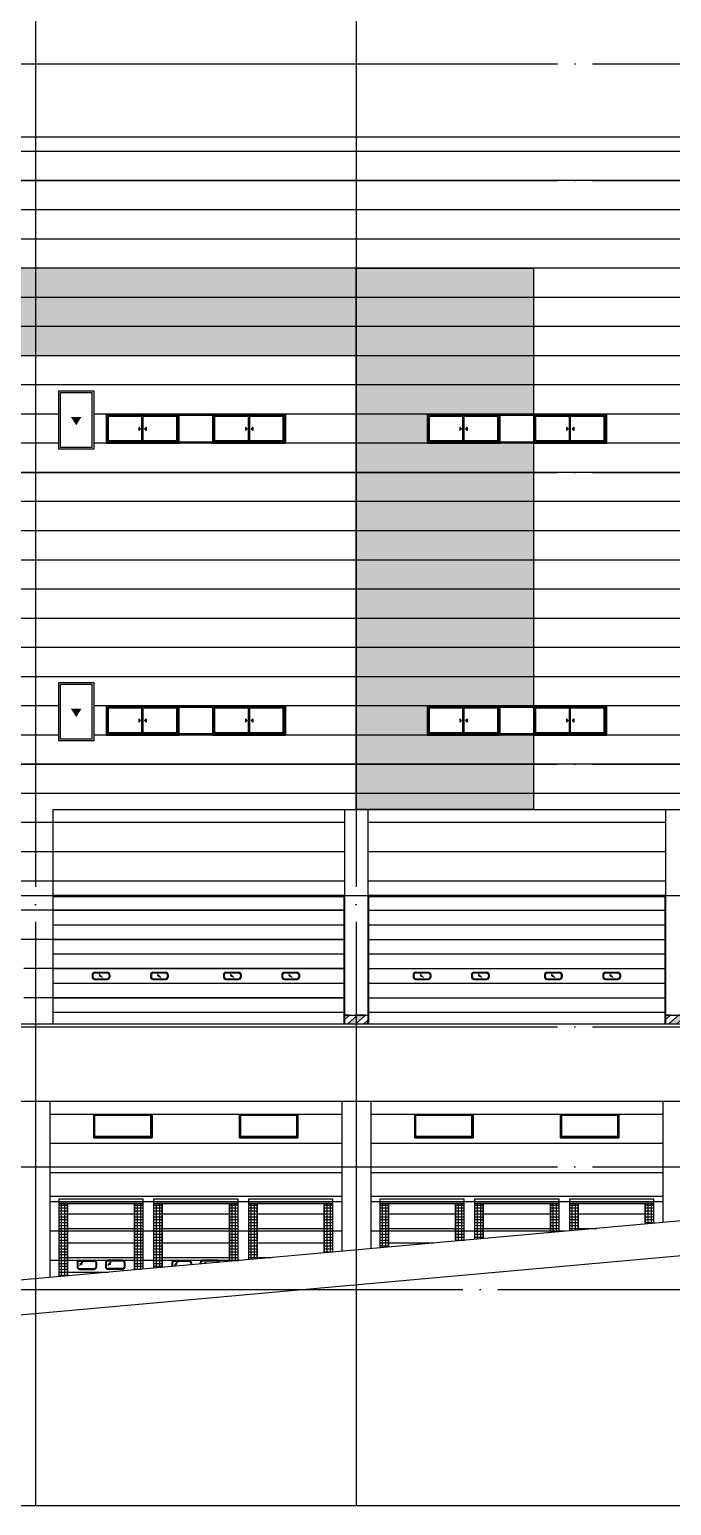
# Model space of a CAD drawing. Header units: millimetres. Extents: x -8000 to 205000, y 0 to 166200.
# Drawn here: x 72430 to 94430, y 87812 to 138391 of the extents above; entities that cross this region are included whole.
import ezdxf
from ezdxf.xclip import XClip

# ---------------------------------------------------------------- set-up
doc = ezdxf.new("R2010")
doc.units = ezdxf.units.MM
doc.header["$LTSCALE"] = 600
doc.header["$MEASUREMENT"] = 0
doc.header["$XCLIPFRAME"] = 0
doc.linetypes.add('CEN', pattern=[62, 60, -1, 0, -1])
doc.layers.get('0').update_dxf_attribs({"linetype": 'CONTINUOUS'})
for name, color, linetype in [('8', 8, 'CONTINUOUS'), ('A-ANNO-SYMB', 7, 'CONTINUOUS'), ('A-CEN', 1, 'CEN'), ('A-ELEV-HAT1', 253, 'CONTINUOUS'), ('A-ELEV-MATR1', 8, 'CONTINUOUS'), ('A-ELEV-OUT1', 2, 'CONTINUOUS'), ('A-ELEV-OUT2', 3, 'CONTINUOUS'), ('A-ELEV-OUT4', 9, 'CONTINUOUS'), ('A-ELEV-OUT5', 4, 'CONTINUOUS'), ('A-ELEV-WIN', 4, 'CONTINUOUS'), ('A-ELEV-WIN-PAT3', 252, 'CONTINUOUS'), ('색상1', 252, 'CONTINUOUS'), ('충돌방지대', 6, 'CONTINUOUS')]:
    doc.layers.add(name, color=color, linetype=linetype)
doc.layers.add('Defpoint', color=161, linetype='CONTINUOUS', plot=False)

# ---------------------------------------------------------------- blocks, each defined once
blk = doc.blocks.new('기둥 충돌방지-01')
at = {"layer": 'A-ELEV-HAT1'}
h = blk.add_hatch(color=256, dxfattribs=at)
h.dxf.hatch_style = 1
edge = h.paths.add_edge_path()
edge.add_line((0, 612), (0, 367))
edge.add_line((0, 367), (212, 558))
edge.add_line((212, 558), (212, 800))
edge.add_arc((162, 800), 50, 0, 2.9195)
edge.add_line((212, 803), (0, 612))
edge = h.paths.add_edge_path()
edge.add_line((800, 1087), (800, 1331))
edge.add_line((800, 1331), (292, 875))
edge.add_arc((162, 800), 150, 360, 29.8421, ccw=False)
edge.add_line((312, 800), (312, 648))
edge.add_line((312, 648), (488, 806))
edge.add_arc((638, 800), 150, 90, 177.6555, ccw=False)
edge.add_line((638, 950), (648, 950))
edge.add_line((648, 950), (800, 1087))
h.paths.add_polyline_path([(0, 0), (138, 0), (212, 67), (212, 312), (0, 119)])
h.paths.add_polyline_path([(488, 8), (488, 95), (381, 0), (448, 0), (448, 8)])
h.paths.add_polyline_path([(588, 184), (588, 8), (628, 8), (628, 0), (641, 0), (800, 141), (800, 371)])
h.paths.add_polyline_path([(488, 563), (312, 403), (312, 158), (488, 318)])
h.paths.add_polyline_path([(0, 950), (104, 950), (715, 1500), (443, 1500), (0, 1102)])
h.paths.add_polyline_path([(588, 654), (588, 409), (800, 602), (800, 847)])
h.paths.add_polyline_path([(0, 1346), (171, 1500), (0, 1500)])
for points in [[(0, 1346), (171, 1500), (0, 1500)], [(0, 950), (104, 950), (715, 1500), (443, 1500), (0, 1102)], [(488, 563), (312, 403), (312, 158), (488, 318)], [(588, 654), (588, 409), (800, 602), (800, 847)], [(0, 0), (138, 0), (212, 67), (212, 312), (0, 119)], [(488, 8), (488, 95), (381, 0), (448, 0), (448, 8)], [(588, 184), (588, 8), (628, 8), (628, 0), (641, 0), (800, 141), (800, 371)]]:
    blk.add_lwpolyline(points, close=True, dxfattribs=at)
for points in [[(800, 1087), (800, 1331), (292, 875, -0.130952), (312, 800), (312, 648), (488, 806, -0.402279), (638, 950), (648, 950)], [(0, 612), (0, 367), (212, 558), (212, 800, 0.012739), (212, 803)]]:
    blk.add_lwpolyline(points, format="xyb", close=True, dxfattribs=at)
at = {"layer": 'A-ELEV-OUT1'}
for p, q in [((0, 0), (0, 850)), ((800, 0), (800, 850))]:
    blk.add_line(p, q, dxfattribs=at)
at = {"layer": 'A-ELEV-OUT4'}
for p, q in [((0, 1102), (443, 1500)), ((0, 1346), (171, 1500)), ((0, 1500), (800, 1500)), ((104, 950), (715, 1500)), ((312, 893), (800, 1331)), ((648, 950), (800, 1087)), ((0, 612), (212, 803)), ((0, 367), (212, 558)), ((312, 648), (488, 806)), ((312, 403), (488, 563)), ((588, 654), (800, 847)), ((588, 409), (800, 602)), ((0, 119), (212, 312)), ((138, 0), (212, 67)), ((312, 158), (488, 318)), ((381, 0), (488, 95)), ((588, 184), (800, 371)), ((641, 0), (800, 141)), ((493, 0), (493, 0))]:
    blk.add_line(p, q, dxfattribs=at)
at = {"layer": '충돌방지대'}
for p, q in [((-256, 8), (-256, 800)), ((-156, 8), (-156, 800)), ((-106, 950), (162, 950)), ((-106, 850), (162, 850)), ((212, 800), (212, 8)), ((312, 800), (312, 8)), ((488, 800), (488, 8)), ((588, 800), (588, 8)), ((906, 950), (638, 950)), ((906, 850), (638, 850)), ((956, 8), (956, 800)), ((1056, 8), (1056, 800)), ((-296, 8), (-116, 8)), ((-296, 0), (-296, 8)), ((-116, 0), (-116, 8)), ((172, 8), (352, 8)), ((172, 0), (172, 8)), ((352, 0), (352, 8)), ((628, 8), (448, 8)), ((448, 0), (448, 8)), ((628, 0), (628, 8)), ((1096, 8), (916, 8)), ((916, 0), (916, 8)), ((1096, 0), (1096, 8)), ((-296, 0), (-116, 0)), ((172, 0), (352, 0)), ((628, 0), (448, 0)), ((1096, 0), (916, 0))]:
    blk.add_line(p, q, dxfattribs=at)
for centre, radius, start, end in [((-106, 800), 150, 90, 180), ((-106, 800), 50, 90, 180), ((162, 800), 150, 0, 90), ((162, 800), 50, 0, 90), ((638, 800), 150, 90, 180), ((638, 800), 50, 90, 180), ((906, 800), 150, 0, 90), ((906, 800), 50, 0, 90)]:
    blk.add_arc(centre, radius, start, end, dxfattribs=at)
blk = doc.blocks.new('G$CCBD9A60B')
at = {"layer": 'A-ANNO-SYMB'}
blk.add_hatch(color=10, dxfattribs=at).paths.add_polyline_path([(420, 1100), (603, 815), (776, 1100)])
at = {"layer": 'A-ELEV-OUT2'}
blk.add_lwpolyline([(0, 2000), (1200, 2000), (1200, 0), (0, 0)], close=True, dxfattribs=at)
at = {"layer": 'A-ELEV-WIN'}
blk.add_lwpolyline([(60, 1940), (1140, 1940), (1140, 60), (60, 60)], close=True, dxfattribs=at)
blk = doc.blocks.new('G$CEF023C29')
at = {"layer": 'A-ANNO-SYMB', "elevation": -103000}
for points in [[(1123, 443), (1180, 500), (1123, 557)], [(1377, 443), (1320, 500), (1377, 557)], [(4773, 443), (4830, 500), (4773, 557)], [(5027, 443), (4970, 500), (5027, 557)]]:
    blk.add_lwpolyline(points, close=True, dxfattribs=at)
at = {"layer": 'A-ELEV-WIN'}
for p, q in [((2500, 1000, -103000), (0, 1000, -103000)), ((0, 1000, -103000), (0, 0, -103000)), ((40, 40, -103000), (40, 960, -103000)), ((40, 960, -103000), (1230, 960, -103000)), ((80, 80, -103000), (80, 920, -103000)), ((80, 920, -103000), (1230, 920, -103000)), ((1230, 960, -103000), (2460, 960, -103000)), ((1230, 40, -103000), (1230, 960, -103000)), ((1270, 920, -103000), (2420, 920, -103000)), ((1270, 80, -103000), (1270, 920, -103000)), ((2420, 80, -103000), (2420, 920, -103000)), ((2460, 40, -103000), (2460, 960, -103000)), ((2500, 1000, -103000), (2500, 0, -103000)), ((2500, 1000, -103000), (2500, 0, -103000)), ((3650, 1000, -103000), (2500, 1000, -103000)), ((3650, 960, -103000), (2500, 960, -103000)), ((6150, 1000, -103000), (3650, 1000, -103000)), ((3690, 40, -103000), (3690, 960, -103000)), ((3690, 960, -103000), (4880, 960, -103000)), ((3730, 80, -103000), (3730, 920, -103000)), ((3730, 920, -103000), (4880, 920, -103000)), ((4880, 960, -103000), (6110, 960, -103000)), ((4880, 40, -103000), (4880, 960, -103000)), ((4920, 920, -103000), (6070, 920, -103000)), ((4920, 80, -103000), (4920, 920, -103000)), ((6070, 80, -103000), (6070, 920, -103000)), ((6110, 40, -103000), (6110, 960, -103000)), ((6150, 1000, -103000), (6150, 0, -103000)), ((2500, 0, -103000), (0, 0, -103000)), ((40, 40, -103000), (1230, 40, -103000)), ((80, 80, -103000), (1230, 80, -103000)), ((1230, 40, -103000), (2460, 40, -103000)), ((1270, 80, -103000), (2420, 80, -103000)), ((2500, 40, -103000), (3650, 40, -103000)), ((2500, 0, -103000), (3650, 0, -103000)), ((6150, 0, -103000), (3650, 0, -103000)), ((3690, 40, -103000), (4880, 40, -103000)), ((3730, 80, -103000), (4880, 80, -103000)), ((4880, 40, -103000), (6110, 40, -103000)), ((4920, 80, -103000), (6070, 80, -103000))]:
    blk.add_line(p, q, dxfattribs=at)
at = {"layer": 'A-ELEV-WIN', "elevation": -103000}
for points in [[(2500, 0), (0, 0), (0, 1000), (2500, 1000)], [(6150, 0), (3650, 0), (3650, 1000), (6150, 1000)]]:
    blk.add_lwpolyline(points, close=True, dxfattribs=at)
blk = doc.blocks.new('OD-H4500x8800')
at = {"layer": 'A-ELEV-OUT2'}
for p, q in [((10200, -500), (200, -500)), ((10200, -4900), (10200, -500))]:
    blk.add_line(p, q, dxfattribs=at)
at = {"layer": 'A-ELEV-WIN-PAT3'}
for p, q in [((200, -530), (10170, -530)), ((10170, -530), (10170, -4900)), ((1550, -3205), (1550, -3295)), ((1575, -3205), (1575, -3295)), ((1630, -3125), (2070, -3125)), ((1630, -3150), (2070, -3150)), ((1630, -3350), (2070, -3350)), ((1630, -3375), (2070, -3375)), ((1788, -3234), (1823, -3270)), ((1789, -3194), (1903, -3303)), ((1789, -3216), (1861, -3286)), ((2125, -3205), (2125, -3295)), ((2150, -3205), (2150, -3295)), ((3550, -3205), (3550, -3295)), ((3575, -3205), (3575, -3295)), ((3630, -3125), (4070, -3125)), ((3630, -3150), (4070, -3150)), ((3630, -3350), (4070, -3350)), ((3630, -3375), (4070, -3375)), ((3788, -3234), (3823, -3270)), ((3789, -3194), (3903, -3303)), ((3789, -3216), (3861, -3286)), ((4125, -3205), (4125, -3295)), ((4150, -3205), (4150, -3295)), ((6050, -3205), (6050, -3295)), ((6075, -3205), (6075, -3295)), ((6130, -3125), (6570, -3125)), ((6130, -3150), (6570, -3150)), ((6130, -3350), (6570, -3350)), ((6130, -3375), (6570, -3375)), ((6288, -3234), (6323, -3270)), ((6289, -3194), (6403, -3303)), ((6289, -3216), (6361, -3286)), ((6625, -3205), (6625, -3295)), ((6650, -3205), (6650, -3295)), ((8050, -3205), (8050, -3295)), ((8075, -3205), (8075, -3295)), ((8130, -3125), (8570, -3125)), ((8130, -3150), (8570, -3150)), ((8130, -3350), (8570, -3350)), ((8130, -3375), (8570, -3375)), ((8288, -3234), (8323, -3270)), ((8289, -3194), (8403, -3303)), ((8289, -3216), (8361, -3286)), ((8625, -3205), (8625, -3295)), ((8650, -3205), (8650, -3295))]:
    blk.add_line(p, q, dxfattribs=at)
for points in [[(200, -500), (10170, -500)], [(200, -1000), (10170, -1000)], [(200, -1500), (10170, -1500)], [(200, -2000), (10170, -2000)], [(200, -2500), (10170, -2500)], [(200, -3000), (10170, -3000)], [(200, -3500), (10170, -3500)], [(200, -4000), (10170, -4000)], [(200, -4500), (10170, -4500)]]:
    blk.add_lwpolyline(points, dxfattribs=at)
for centre, radius, start, end in [((1630, -3205), 80, 90, 180), ((1630, -3295), 80, 180, 270), ((1630, -3205), 55, 90, 180), ((1630, -3295), 55, 180, 270), ((2070, -3205), 80, 0, 90), ((2070, -3205), 55, 0, 90), ((2070, -3295), 80, 270, 0), ((2070, -3295), 55, 270, 0), ((3630, -3205), 80, 90, 180), ((3630, -3295), 80, 180, 270), ((3630, -3205), 55, 90, 180), ((3630, -3295), 55, 180, 270), ((4070, -3205), 80, 0, 90), ((4070, -3205), 55, 0, 90), ((4070, -3295), 80, 270, 0), ((4070, -3295), 55, 270, 0), ((6130, -3205), 80, 90, 180), ((6130, -3295), 80, 180, 270), ((6130, -3205), 55, 90, 180), ((6130, -3295), 55, 180, 270), ((6570, -3205), 80, 0, 90), ((6570, -3205), 55, 0, 90), ((6570, -3295), 80, 270, 0), ((6570, -3295), 55, 270, 0), ((8130, -3205), 80, 90, 180), ((8130, -3295), 80, 180, 270), ((8130, -3205), 55, 90, 180), ((8130, -3295), 55, 180, 270), ((8570, -3205), 80, 0, 90), ((8570, -3205), 55, 0, 90), ((8570, -3295), 80, 270, 0), ((8570, -3295), 55, 270, 0)]:
    blk.add_arc(centre, radius, start, end, dxfattribs=at)
blk = doc.blocks.new('od-h5000')
at = {"layer": 'A-ELEV-OUT2'}
for p, q in [((10200, -500), (0, -500)), ((0, -500), (0, -4900)), ((10200, -4900), (10200, -500))]:
    blk.add_line(p, q, dxfattribs=at)
at = {"layer": 'A-ELEV-WIN-PAT3'}
for p, q in [((30, -4900), (30, -530)), ((30, -530), (10170, -530)), ((10170, -530), (10170, -4900)), ((1550, -3205), (1550, -3295)), ((1575, -3205), (1575, -3295)), ((1630, -3125), (2070, -3125)), ((1630, -3150), (2070, -3150)), ((1630, -3350), (2070, -3350)), ((1630, -3375), (2070, -3375)), ((1788, -3234), (1823, -3270)), ((1789, -3194), (1903, -3303)), ((1789, -3216), (1861, -3286)), ((2125, -3205), (2125, -3295)), ((2150, -3205), (2150, -3295)), ((3550, -3205), (3550, -3295)), ((3575, -3205), (3575, -3295)), ((3630, -3125), (4070, -3125)), ((3630, -3150), (4070, -3150)), ((3630, -3350), (4070, -3350)), ((3630, -3375), (4070, -3375)), ((3788, -3234), (3823, -3270)), ((3789, -3194), (3903, -3303)), ((3789, -3216), (3861, -3286)), ((4125, -3205), (4125, -3295)), ((4150, -3205), (4150, -3295)), ((6050, -3205), (6050, -3295)), ((6075, -3205), (6075, -3295)), ((6130, -3125), (6570, -3125)), ((6130, -3150), (6570, -3150)), ((6130, -3350), (6570, -3350)), ((6130, -3375), (6570, -3375)), ((6288, -3234), (6323, -3270)), ((6289, -3194), (6403, -3303)), ((6289, -3216), (6361, -3286)), ((6625, -3205), (6625, -3295)), ((6650, -3205), (6650, -3295)), ((8050, -3205), (8050, -3295)), ((8075, -3205), (8075, -3295)), ((8130, -3125), (8570, -3125)), ((8130, -3150), (8570, -3150)), ((8130, -3350), (8570, -3350)), ((8130, -3375), (8570, -3375)), ((8288, -3234), (8323, -3270)), ((8289, -3194), (8403, -3303)), ((8289, -3216), (8361, -3286)), ((8625, -3205), (8625, -3295)), ((8650, -3205), (8650, -3295))]:
    blk.add_line(p, q, dxfattribs=at)
for points in [[(30, -500), (10170, -500)], [(30, -1000), (10170, -1000)], [(30, -1500), (10170, -1500)], [(30, -2000), (10170, -2000)], [(30, -2500), (10170, -2500)], [(30, -3000), (10170, -3000)], [(30, -3500), (10170, -3500)], [(30, -4000), (10170, -4000)], [(30, -4500), (10170, -4500)]]:
    blk.add_lwpolyline(points, dxfattribs=at)
for centre, radius, start, end in [((1630, -3205), 80, 90, 180), ((1630, -3295), 80, 180, 270), ((1630, -3205), 55, 90, 180), ((1630, -3295), 55, 180, 270), ((2070, -3205), 80, 0, 90), ((2070, -3205), 55, 0, 90), ((2070, -3295), 80, 270, 0), ((2070, -3295), 55, 270, 0), ((3630, -3205), 80, 90, 180), ((3630, -3295), 80, 180, 270), ((3630, -3205), 55, 90, 180), ((3630, -3295), 55, 180, 270), ((4070, -3205), 80, 0, 90), ((4070, -3205), 55, 0, 90), ((4070, -3295), 80, 270, 0), ((4070, -3295), 55, 270, 0), ((6130, -3205), 80, 90, 180), ((6130, -3295), 80, 180, 270), ((6130, -3205), 55, 90, 180), ((6130, -3295), 55, 180, 270), ((6570, -3205), 80, 0, 90), ((6570, -3205), 55, 0, 90), ((6570, -3295), 80, 270, 0), ((6570, -3295), 55, 270, 0), ((8130, -3205), 80, 90, 180), ((8130, -3295), 80, 180, 270), ((8130, -3205), 55, 90, 180), ((8130, -3295), 55, 180, 270), ((8570, -3205), 80, 0, 90), ((8570, -3205), 55, 0, 90), ((8570, -3295), 80, 270, 0), ((8570, -3295), 55, 270, 0)]:
    blk.add_arc(centre, radius, start, end, dxfattribs=at)
blk = doc.blocks.new('G$C4056F6B6')
blk.add_lwpolyline([(0, 800), (2000, 800), (2000, 0), (0, 0)], close=True)
at = {"layer": 'A-ELEV-WIN'}
for p, q in [((0, 800), (2000, 800)), ((0, 800), (0, 0)), ((1020, 760), (40, 760)), ((40, 40), (40, 760)), ((1960, 760), (1020, 760)), ((1960, 40), (1960, 760)), ((0, 0), (2000, 0)), ((1020, 40), (40, 40)), ((1960, 40), (1020, 40))]:
    blk.add_line(p, q, dxfattribs=at)
blk.add_lwpolyline([(0, 0), (2000, 0), (2000, 800), (0, 800)], close=True, dxfattribs=at)

msp = doc.modelspace()

# ---------------------------------------------------------------- hatches: boundary and pattern name
at = {"layer": '색상1'}
h = msp.add_hatch(color=256, dxfattribs=at)
h.dxf.hatch_style = 1
h.paths.add_polyline_path([(66555, 130212), (83630, 130212), (83630, 127212), (66555, 127212)])
h = msp.add_hatch(color=256, dxfattribs=at)
h.dxf.hatch_style = 1
h.paths.add_polyline_path([(89705, 124212), (86055, 124212), (86055, 125212), (89705, 125212), (89705, 130212), (83630, 130212), (83630, 111662), (89705, 111662), (89705, 114212), (86055, 114212), (86055, 115212), (89705, 115212)])

# ---------------------------------------------------------------- linework, layer by layer
at = {"layer": '8', "color": 252}
for p, q in [((73430, 98159), (73730, 98159)), ((73430, 98159), (73730, 98159)), ((73430, 98159), (73730, 98159)), ((76030, 98159), (76330, 98159)), ((76030, 98159), (76330, 98159)), ((76030, 98159), (76330, 98159)), ((79930, 98159), (80230, 98159)), ((79930, 98159), (80230, 98159)), ((79930, 98159), (80230, 98159)), ((82530, 98159), (82830, 98159)), ((82530, 98159), (82830, 98159)), ((82530, 98159), (82830, 98159)), ((84430, 98159), (84730, 98159)), ((84430, 98159), (84730, 98159)), ((84430, 98159), (84730, 98159)), ((87030, 98159), (87330, 98159)), ((87030, 98159), (87330, 98159)), ((87030, 98159), (87330, 98159)), ((87680, 98159), (87980, 98159)), ((87680, 98159), (87980, 98159)), ((87680, 98159), (87980, 98159)), ((90280, 98159), (90580, 98159)), ((90280, 98159), (90580, 98159)), ((90280, 98159), (90580, 98159)), ((90930, 98159), (91230, 98159)), ((90930, 98159), (91230, 98159)), ((90930, 98159), (91230, 98159)), ((93530, 98159), (93830, 98159)), ((93530, 98159), (93830, 98159)), ((93530, 98159), (93830, 98159)), ((73430, 98109), (73730, 98109)), ((73430, 98109), (73730, 98109)), ((73430, 98109), (73730, 98109)), ((73430, 98109), (73730, 98109)), ((73430, 98009), (73730, 98009)), ((73430, 98009), (73730, 98009)), ((73430, 98009), (73730, 98009)), ((73430, 98009), (73730, 98009)), ((73430, 97909), (73730, 97909)), ((73430, 97909), (73730, 97909)), ((73430, 97909), (73730, 97909)), ((73430, 97909), (73730, 97909)), ((73430, 97809), (73730, 97809)), ((73430, 97809), (73730, 97809)), ((73430, 97809), (73730, 97809)), ((73430, 97809), (73730, 97809)), ((73430, 97709), (73730, 97709)), ((73430, 97709), (73730, 97709)), ((73430, 97709), (73730, 97709)), ((73430, 97709), (73730, 97709)), ((73730, 97809), (76030, 97809)), ((76030, 98109), (76330, 98109)), ((76030, 98109), (76330, 98109)), ((76030, 98109), (76330, 98109)), ((76030, 98109), (76330, 98109)), ((76030, 98009), (76330, 98009)), ((76030, 98009), (76330, 98009)), ((76030, 98009), (76330, 98009)), ((76030, 98009), (76330, 98009)), ((76030, 97909), (76330, 97909)), ((76030, 97909), (76330, 97909)), ((76030, 97909), (76330, 97909)), ((76030, 97909), (76330, 97909)), ((76030, 97809), (76330, 97809)), ((76030, 97809), (76330, 97809)), ((76030, 97809), (76330, 97809)), ((76030, 97809), (76330, 97809)), ((76030, 97709), (76330, 97709)), ((76030, 97709), (76330, 97709)), ((76030, 97709), (76330, 97709)), ((76030, 97709), (76330, 97709)), ((76680, 98109), (76980, 98109)), ((76680, 98009), (76980, 98009)), ((76680, 97909), (76980, 97909)), ((76680, 97809), (76980, 97809)), ((76680, 97709), (76980, 97709)), ((76980, 97811), (79280, 97811)), ((79280, 98109), (79580, 98109)), ((79280, 98009), (79580, 98009)), ((79280, 97909), (79580, 97909)), ((79280, 97809), (79580, 97809)), ((79280, 97709), (79580, 97709)), ((79930, 98109), (80230, 98109)), ((79930, 98109), (80230, 98109)), ((79930, 98109), (80230, 98109)), ((79930, 98109), (80230, 98109)), ((79930, 98009), (80230, 98009)), ((79930, 98009), (80230, 98009)), ((79930, 98009), (80230, 98009)), ((79930, 98009), (80230, 98009)), ((79930, 97909), (80230, 97909)), ((79930, 97909), (80230, 97909)), ((79930, 97909), (80230, 97909)), ((79930, 97909), (80230, 97909)), ((79930, 97809), (80230, 97809)), ((79930, 97809), (80230, 97809)), ((79930, 97809), (80230, 97809)), ((79930, 97809), (80230, 97809)), ((79930, 97709), (80230, 97709)), ((79930, 97709), (80230, 97709)), ((79930, 97709), (80230, 97709)), ((79930, 97709), (80230, 97709)), ((80230, 97809), (82530, 97809)), ((82530, 98109), (82830, 98109)), ((82530, 98109), (82830, 98109)), ((82530, 98109), (82830, 98109)), ((82530, 98109), (82830, 98109)), ((82530, 98009), (82830, 98009)), ((82530, 98009), (82830, 98009)), ((82530, 98009), (82830, 98009)), ((82530, 98009), (82830, 98009)), ((82530, 97909), (82830, 97909)), ((82530, 97909), (82830, 97909)), ((82530, 97909), (82830, 97909)), ((82530, 97909), (82830, 97909)), ((82530, 97809), (82830, 97809)), ((82530, 97809), (82830, 97809)), ((82530, 97809), (82830, 97809)), ((82530, 97809), (82830, 97809)), ((82530, 97709), (82830, 97709)), ((82530, 97709), (82830, 97709)), ((82530, 97709), (82830, 97709)), ((82530, 97709), (82830, 97709)), ((84430, 98109), (84730, 98109)), ((84430, 98109), (84730, 98109)), ((84430, 98109), (84730, 98109)), ((84430, 98109), (84730, 98109)), ((84430, 98009), (84730, 98009)), ((84430, 98009), (84730, 98009)), ((84430, 98009), (84730, 98009)), ((84430, 98009), (84730, 98009)), ((84430, 97909), (84730, 97909)), ((84430, 97909), (84730, 97909)), ((84430, 97909), (84730, 97909)), ((84430, 97909), (84730, 97909)), ((84430, 97809), (84730, 97809)), ((84430, 97809), (84730, 97809)), ((84430, 97809), (84730, 97809)), ((84430, 97809), (84730, 97809)), ((84430, 97709), (84730, 97709)), ((84430, 97709), (84730, 97709)), ((84430, 97709), (84730, 97709)), ((84430, 97709), (84730, 97709)), ((84730, 97809), (87030, 97809)), ((87030, 98109), (87330, 98109)), ((87030, 98109), (87330, 98109)), ((87030, 98109), (87330, 98109)), ((87030, 98109), (87330, 98109)), ((87030, 98009), (87330, 98009)), ((87030, 98009), (87330, 98009)), ((87030, 98009), (87330, 98009)), ((87030, 98009), (87330, 98009)), ((87030, 97909), (87330, 97909)), ((87030, 97909), (87330, 97909)), ((87030, 97909), (87330, 97909)), ((87030, 97909), (87330, 97909)), ((87030, 97809), (87330, 97809)), ((87030, 97809), (87330, 97809)), ((87030, 97809), (87330, 97809)), ((87030, 97809), (87330, 97809)), ((87030, 97709), (87330, 97709)), ((87030, 97709), (87330, 97709)), ((87030, 97709), (87330, 97709)), ((87030, 97709), (87330, 97709)), ((87680, 98109), (87980, 98109)), ((87680, 98109), (87980, 98109)), ((87680, 98109), (87980, 98109)), ((87680, 98109), (87980, 98109)), ((87680, 98009), (87980, 98009)), ((87680, 98009), (87980, 98009)), ((87680, 98009), (87980, 98009)), ((87680, 98009), (87980, 98009)), ((87680, 97909), (87980, 97909)), ((87680, 97909), (87980, 97909)), ((87680, 97909), (87980, 97909)), ((87680, 97909), (87980, 97909)), ((87680, 97809), (87980, 97809)), ((87680, 97809), (87980, 97809)), ((87680, 97809), (87980, 97809)), ((87680, 97809), (87980, 97809)), ((87680, 97709), (87980, 97709)), ((87680, 97709), (87980, 97709)), ((87680, 97709), (87980, 97709)), ((87680, 97709), (87980, 97709)), ((87980, 97809), (90280, 97809)), ((90280, 98109), (90580, 98109)), ((90280, 98109), (90580, 98109)), ((90280, 98109), (90580, 98109)), ((90280, 98109), (90580, 98109)), ((90280, 98009), (90580, 98009)), ((90280, 98009), (90580, 98009)), ((90280, 98009), (90580, 98009)), ((90280, 98009), (90580, 98009)), ((90280, 97909), (90580, 97909)), ((90280, 97909), (90580, 97909)), ((90280, 97909), (90580, 97909)), ((90280, 97909), (90580, 97909)), ((90280, 97809), (90580, 97809)), ((90280, 97809), (90580, 97809)), ((90280, 97809), (90580, 97809)), ((90280, 97809), (90580, 97809)), ((90280, 97709), (90580, 97709)), ((90280, 97709), (90580, 97709)), ((90280, 97709), (90580, 97709)), ((90280, 97709), (90580, 97709)), ((90930, 98109), (91230, 98109)), ((90930, 98109), (91230, 98109)), ((90930, 98109), (91230, 98109)), ((90930, 98109), (91230, 98109)), ((90930, 98009), (91230, 98009)), ((90930, 98009), (91230, 98009)), ((90930, 98009), (91230, 98009)), ((90930, 98009), (91230, 98009)), ((90930, 97909), (91230, 97909)), ((90930, 97909), (91230, 97909)), ((90930, 97909), (91230, 97909)), ((90930, 97909), (91230, 97909)), ((90930, 97809), (91230, 97809)), ((90930, 97809), (91230, 97809)), ((90930, 97809), (91230, 97809)), ((90930, 97809), (91230, 97809)), ((90930, 97709), (91230, 97709)), ((90930, 97709), (91230, 97709)), ((90930, 97709), (91230, 97709)), ((90930, 97709), (91230, 97709)), ((91230, 97809), (93530, 97809)), ((93530, 98109), (93830, 98109)), ((93530, 98109), (93830, 98109)), ((93530, 98109), (93830, 98109)), ((93530, 98109), (93830, 98109)), ((93530, 98009), (93830, 98009)), ((93530, 97909), (93830, 97909)), ((93530, 97909), (93830, 97909)), ((93530, 97909), (93830, 97909)), ((93530, 97909), (93830, 97909)), ((93530, 97809), (93830, 97809)), ((93530, 97709), (93830, 97709)), ((93530, 97709), (93830, 97709)), ((93530, 97709), (93830, 97709)), ((93530, 97709), (93830, 97709)), ((73430, 97609), (73730, 97609)), ((73430, 97609), (73730, 97609)), ((73430, 97609), (73730, 97609)), ((73430, 97609), (73730, 97609)), ((73430, 97509), (73730, 97509)), ((73430, 97509), (73730, 97509)), ((73430, 97509), (73730, 97509)), ((73430, 97509), (73730, 97509)), ((73430, 97409), (73730, 97409)), ((73430, 97409), (73730, 97409)), ((73430, 97409), (73730, 97409)), ((73430, 97409), (73730, 97409)), ((73430, 97309), (73730, 97309)), ((73430, 97309), (73730, 97309)), ((73430, 97309), (73730, 97309)), ((73430, 97309), (73730, 97309)), ((73430, 97309), (73730, 97309)), ((73430, 97309), (73730, 97309)), ((73430, 97209), (73730, 97209)), ((73430, 97209), (73730, 97209)), ((73430, 97209), (73730, 97209)), ((73430, 97209), (73730, 97209)), ((73430, 97209), (73730, 97209)), ((73430, 97209), (73730, 97209)), ((73730, 97309), (76030, 97309)), ((76030, 97609), (76330, 97609)), ((76030, 97609), (76330, 97609)), ((76030, 97609), (76330, 97609)), ((76030, 97609), (76330, 97609)), ((76030, 97509), (76330, 97509)), ((76030, 97509), (76330, 97509)), ((76030, 97509), (76330, 97509)), ((76030, 97509), (76330, 97509)), ((76030, 97409), (76330, 97409)), ((76030, 97409), (76330, 97409)), ((76030, 97409), (76330, 97409)), ((76030, 97409), (76330, 97409)), ((76030, 97309), (76330, 97309)), ((76030, 97309), (76330, 97309)), ((76030, 97309), (76330, 97309)), ((76030, 97309), (76330, 97309)), ((76030, 97309), (76330, 97309)), ((76030, 97309), (76330, 97309)), ((76030, 97209), (76330, 97209)), ((76030, 97209), (76330, 97209)), ((76030, 97209), (76330, 97209)), ((76030, 97209), (76330, 97209)), ((76030, 97209), (76330, 97209)), ((76030, 97209), (76330, 97209)), ((76680, 97609), (76980, 97609)), ((76680, 97509), (76980, 97509)), ((76680, 97409), (76980, 97409)), ((76680, 97309), (76980, 97309)), ((76680, 97309), (76980, 97309)), ((76680, 97309), (76980, 97309)), ((76680, 97309), (76980, 97309)), ((76680, 97309), (76980, 97309)), ((76680, 97309), (76980, 97309)), ((76680, 97209), (76980, 97209)), ((76680, 97209), (76980, 97209)), ((76680, 97209), (76980, 97209)), ((76680, 97209), (76980, 97209)), ((76680, 97209), (76980, 97209)), ((76680, 97209), (76980, 97209)), ((76980, 97309), (79280, 97309)), ((79280, 97609), (79580, 97609)), ((79280, 97509), (79580, 97509)), ((79280, 97409), (79580, 97409)), ((79280, 97309), (79580, 97309)), ((79280, 97309), (79580, 97309)), ((79280, 97309), (79580, 97309)), ((79280, 97309), (79580, 97309)), ((79280, 97309), (79580, 97309)), ((79280, 97309), (79580, 97309)), ((79280, 97209), (79580, 97209)), ((79280, 97209), (79580, 97209)), ((79280, 97209), (79580, 97209)), ((79280, 97209), (79580, 97209)), ((79280, 97209), (79580, 97209)), ((79280, 97209), (79580, 97209)), ((79930, 97609), (80230, 97609)), ((79930, 97609), (80230, 97609)), ((79930, 97609), (80230, 97609)), ((79930, 97609), (80230, 97609)), ((79930, 97509), (80230, 97509)), ((79930, 97509), (80230, 97509)), ((79930, 97509), (80230, 97509)), ((79930, 97509), (80230, 97509)), ((79930, 97409), (80230, 97409)), ((79930, 97409), (80230, 97409)), ((79930, 97409), (80230, 97409)), ((79930, 97409), (80230, 97409)), ((79930, 97309), (80230, 97309)), ((79930, 97309), (80230, 97309)), ((79930, 97309), (80230, 97309)), ((79930, 97309), (80230, 97309)), ((79930, 97309), (80230, 97309)), ((79930, 97309), (80230, 97309)), ((79930, 97209), (80230, 97209)), ((79930, 97209), (80230, 97209)), ((79930, 97209), (80230, 97209)), ((79930, 97209), (80230, 97209)), ((79930, 97209), (80230, 97209)), ((79930, 97209), (80230, 97209)), ((80230, 97309), (82530, 97309)), ((82530, 97609), (82830, 97609)), ((82530, 97609), (82830, 97609)), ((82530, 97609), (82830, 97609)), ((82530, 97609), (82830, 97609)), ((82530, 97509), (82830, 97509)), ((82530, 97509), (82830, 97509)), ((82530, 97509), (82830, 97509)), ((82530, 97509), (82830, 97509)), ((82530, 97409), (82830, 97409)), ((82530, 97409), (82830, 97409)), ((82530, 97409), (82830, 97409)), ((82530, 97409), (82830, 97409)), ((82530, 97309), (82830, 97309)), ((82530, 97309), (82830, 97309)), ((82530, 97309), (82830, 97309)), ((82530, 97309), (82830, 97309)), ((82530, 97309), (82830, 97309)), ((82530, 97309), (82830, 97309)), ((82530, 97209), (82830, 97209)), ((82530, 97209), (82830, 97209)), ((82530, 97209), (82830, 97209)), ((82530, 97209), (82830, 97209)), ((82530, 97209), (82830, 97209)), ((82530, 97209), (82830, 97209)), ((84430, 97609), (84730, 97609)), ((84430, 97609), (84730, 97609)), ((84430, 97609), (84730, 97609)), ((84430, 97609), (84730, 97609)), ((84430, 97509), (84730, 97509)), ((84430, 97509), (84730, 97509)), ((84430, 97509), (84730, 97509)), ((84430, 97509), (84730, 97509)), ((84430, 97409), (84730, 97409)), ((84430, 97409), (84730, 97409)), ((84430, 97409), (84730, 97409)), ((84430, 97409), (84730, 97409)), ((84430, 97309), (84730, 97309)), ((84430, 97309), (84730, 97309)), ((84430, 97309), (84730, 97309)), ((84430, 97309), (84730, 97309)), ((84430, 97309), (84730, 97309)), ((84430, 97309), (84730, 97309)), ((84430, 97209), (84730, 97209)), ((84430, 97209), (84730, 97209)), ((84430, 97209), (84730, 97209)), ((84430, 97209), (84730, 97209)), ((84430, 97209), (84730, 97209)), ((84430, 97209), (84730, 97209)), ((84730, 97309), (87030, 97309)), ((87030, 97609), (87330, 97609)), ((87030, 97609), (87330, 97609)), ((87030, 97609), (87330, 97609)), ((87030, 97609), (87330, 97609)), ((87030, 97509), (87330, 97509)), ((87030, 97509), (87330, 97509)), ((87030, 97509), (87330, 97509)), ((87030, 97509), (87330, 97509)), ((87030, 97409), (87330, 97409)), ((87030, 97409), (87330, 97409)), ((87030, 97409), (87330, 97409)), ((87030, 97409), (87330, 97409)), ((87030, 97309), (87330, 97309)), ((87030, 97309), (87330, 97309)), ((87030, 97309), (87330, 97309)), ((87030, 97309), (87330, 97309)), ((87030, 97309), (87330, 97309)), ((87030, 97309), (87330, 97309)), ((87030, 97209), (87330, 97209)), ((87030, 97209), (87330, 97209)), ((87030, 97209), (87330, 97209)), ((87030, 97209), (87330, 97209)), ((87030, 97209), (87330, 97209)), ((87030, 97209), (87330, 97209)), ((87680, 97609), (87980, 97609)), ((87680, 97609), (87980, 97609)), ((87680, 97609), (87980, 97609)), ((87680, 97609), (87980, 97609)), ((87680, 97509), (87980, 97509)), ((87680, 97509), (87980, 97509)), ((87680, 97509), (87980, 97509)), ((87680, 97509), (87980, 97509)), ((87680, 97409), (87980, 97409)), ((87680, 97409), (87980, 97409)), ((87680, 97409), (87980, 97409)), ((87680, 97409), (87980, 97409)), ((87680, 97309), (87980, 97309)), ((87680, 97309), (87980, 97309)), ((87680, 97309), (87980, 97309)), ((87680, 97309), (87980, 97309)), ((87680, 97309), (87980, 97309)), ((87680, 97309), (87980, 97309)), ((87680, 97209), (87980, 97209)), ((87680, 97209), (87980, 97209)), ((87680, 97209), (87980, 97209)), ((87680, 97209), (87980, 97209)), ((87680, 97209), (87980, 97209)), ((87680, 97209), (87980, 97209)), ((87980, 97309), (90280, 97309)), ((90280, 97609), (90580, 97609)), ((90280, 97609), (90580, 97609)), ((90280, 97609), (90580, 97609)), ((90280, 97609), (90580, 97609)), ((90280, 97509), (90580, 97509)), ((90280, 97509), (90580, 97509)), ((90280, 97509), (90580, 97509)), ((90280, 97509), (90580, 97509)), ((90280, 97409), (90580, 97409)), ((90280, 97409), (90580, 97409)), ((90280, 97409), (90580, 97409)), ((90280, 97409), (90580, 97409)), ((90280, 97309), (90580, 97309)), ((90280, 97309), (90580, 97309)), ((90280, 97309), (90580, 97309)), ((90280, 97309), (90580, 97309)), ((90280, 97309), (90580, 97309)), ((90280, 97309), (90580, 97309)), ((90280, 97209), (90580, 97209)), ((90280, 97209), (90580, 97209)), ((90280, 97209), (90580, 97209)), ((90280, 97209), (90580, 97209)), ((90280, 97209), (90580, 97209)), ((90280, 97209), (90580, 97209)), ((90930, 97609), (91230, 97609)), ((90930, 97609), (91230, 97609)), ((90930, 97609), (91230, 97609)), ((90930, 97609), (91230, 97609)), ((90930, 97509), (91230, 97509)), ((90930, 97509), (91230, 97509)), ((90930, 97509), (91230, 97509)), ((90930, 97509), (91230, 97509)), ((90930, 97409), (91230, 97409)), ((90930, 97409), (91230, 97409)), ((90930, 97409), (91230, 97409)), ((90930, 97409), (91230, 97409)), ((90930, 97309), (91230, 97309)), ((90930, 97309), (91230, 97309)), ((90930, 97309), (91230, 97309)), ((90930, 97309), (91230, 97309)), ((90930, 97309), (91230, 97309)), ((90930, 97309), (91230, 97309)), ((91230, 97309), (91870, 97309)), ((93530, 97609), (93830, 97609)), ((93530, 97509), (93830, 97509)), ((93530, 97509), (93830, 97509)), ((93530, 97509), (93830, 97509)), ((93530, 97509), (93830, 97509)), ((73430, 97109), (73730, 97109)), ((73430, 97109), (73730, 97109)), ((73430, 97109), (73730, 97109)), ((73430, 97109), (73730, 97109)), ((73430, 97109), (73730, 97109)), ((73430, 97109), (73730, 97109)), ((73430, 97009), (73730, 97009)), ((73430, 97009), (73730, 97009)), ((73430, 97009), (73730, 97009)), ((73430, 97009), (73730, 97009)), ((73430, 97009), (73730, 97009)), ((73430, 97009), (73730, 97009)), ((73430, 96909), (73730, 96909)), ((73430, 96909), (73730, 96909)), ((73430, 96909), (73730, 96909)), ((73430, 96809), (73730, 96809)), ((73430, 96809), (73730, 96809)), ((73430, 96809), (73730, 96809)), ((73430, 96709), (73730, 96709)), ((73430, 96709), (73730, 96709)), ((73430, 96709), (73730, 96709)), ((73430, 96609), (73730, 96609)), ((73430, 96609), (73730, 96609)), ((73730, 96809), (76030, 96809)), ((76030, 97109), (76330, 97109)), ((76030, 97109), (76330, 97109)), ((76030, 97109), (76330, 97109)), ((76030, 97109), (76330, 97109)), ((76030, 97109), (76330, 97109)), ((76030, 97109), (76330, 97109)), ((76030, 97009), (76330, 97009)), ((76030, 97009), (76330, 97009)), ((76030, 97009), (76330, 97009)), ((76030, 97009), (76330, 97009)), ((76030, 97009), (76330, 97009)), ((76030, 97009), (76330, 97009)), ((76030, 96909), (76330, 96909)), ((76030, 96909), (76330, 96909)), ((76030, 96909), (76330, 96909)), ((76030, 96809), (76330, 96809)), ((76030, 96809), (76330, 96809)), ((76030, 96809), (76330, 96809)), ((76030, 96709), (76330, 96709)), ((76030, 96709), (76330, 96709)), ((76030, 96709), (76330, 96709)), ((76030, 96609), (76330, 96609)), ((76030, 96609), (76330, 96609)), ((76680, 97109), (76980, 97109)), ((76680, 97109), (76980, 97109)), ((76680, 97109), (76980, 97109)), ((76680, 97109), (76980, 97109)), ((76680, 97109), (76980, 97109)), ((76680, 97109), (76980, 97109)), ((76680, 97009), (76980, 97009)), ((76680, 97009), (76980, 97009)), ((76680, 97009), (76980, 97009)), ((76680, 97009), (76980, 97009)), ((76680, 97009), (76980, 97009)), ((76680, 97009), (76980, 97009)), ((76680, 96909), (76980, 96909)), ((76680, 96909), (76980, 96909)), ((76680, 96909), (76980, 96909)), ((76680, 96909), (76980, 96909)), ((76680, 96909), (76980, 96909)), ((76680, 96909), (76980, 96909)), ((76680, 96809), (76980, 96809)), ((76680, 96809), (76980, 96809)), ((76680, 96809), (76980, 96809)), ((76680, 96809), (76980, 96809)), ((76680, 96809), (76980, 96809)), ((76680, 96809), (76980, 96809)), ((76680, 96709), (76980, 96709)), ((76680, 96709), (76980, 96709)), ((76680, 96709), (76980, 96709)), ((76680, 96709), (76980, 96709)), ((76680, 96709), (76980, 96709)), ((76680, 96709), (76980, 96709)), ((76680, 96609), (76980, 96609)), ((76680, 96609), (76980, 96609)), ((76980, 96809), (79280, 96809)), ((79280, 97109), (79580, 97109)), ((79280, 97109), (79580, 97109)), ((79280, 97109), (79580, 97109)), ((79280, 97109), (79580, 97109)), ((79280, 97109), (79580, 97109)), ((79280, 97109), (79580, 97109)), ((79280, 97009), (79580, 97009)), ((79280, 97009), (79580, 97009)), ((79280, 97009), (79580, 97009)), ((79280, 97009), (79580, 97009)), ((79280, 97009), (79580, 97009)), ((79280, 97009), (79580, 97009)), ((79280, 96909), (79580, 96909)), ((79280, 96909), (79580, 96909)), ((79280, 96909), (79580, 96909)), ((79280, 96909), (79580, 96909)), ((79280, 96909), (79580, 96909)), ((79280, 96909), (79580, 96909)), ((79280, 96809), (79580, 96809)), ((79280, 96809), (79580, 96809)), ((79280, 96809), (79580, 96809)), ((79280, 96809), (79580, 96809)), ((79280, 96809), (79580, 96809)), ((79280, 96809), (79580, 96809)), ((79280, 96709), (79580, 96709)), ((79280, 96709), (79580, 96709)), ((79280, 96709), (79580, 96709)), ((79280, 96709), (79580, 96709)), ((79280, 96709), (79580, 96709)), ((79280, 96709), (79580, 96709)), ((79280, 96609), (79580, 96609)), ((79280, 96609), (79580, 96609)), ((79930, 97109), (80230, 97109)), ((79930, 97109), (80230, 97109)), ((79930, 97109), (80230, 97109)), ((79930, 97109), (80230, 97109)), ((79930, 97109), (80230, 97109)), ((79930, 97109), (80230, 97109)), ((79930, 97009), (80230, 97009)), ((79930, 97009), (80230, 97009)), ((79930, 97009), (80230, 97009)), ((79930, 97009), (80230, 97009)), ((79930, 97009), (80230, 97009)), ((79930, 97009), (80230, 97009)), ((79930, 96909), (80230, 96909)), ((79930, 96909), (80230, 96909)), ((79930, 96909), (80230, 96909)), ((79930, 96809), (80230, 96809)), ((79930, 96809), (80230, 96809)), ((79930, 96809), (80230, 96809)), ((79930, 96709), (80230, 96709)), ((79930, 96709), (80230, 96709)), ((79930, 96709), (80230, 96709)), ((79930, 96609), (80230, 96609)), ((79930, 96609), (80230, 96609)), ((80230, 96809), (82530, 96809)), ((82530, 97109), (82830, 97109)), ((82530, 97109), (82830, 97109)), ((82530, 97109), (82830, 97109)), ((82530, 97109), (82830, 97109)), ((82530, 97109), (82830, 97109)), ((82530, 97109), (82830, 97109)), ((82530, 97009), (82830, 97009)), ((82530, 97009), (82830, 97009)), ((82530, 97009), (82830, 97009)), ((82530, 97009), (82830, 97009)), ((82530, 97009), (82830, 97009)), ((82530, 97009), (82830, 97009)), ((82530, 96909), (82830, 96909)), ((82530, 96909), (82830, 96909)), ((82530, 96909), (82830, 96909)), ((82530, 96809), (82830, 96809)), ((82530, 96809), (82830, 96809)), ((82530, 96809), (82830, 96809)), ((82530, 96709), (82830, 96709)), ((82530, 96709), (82830, 96709)), ((82530, 96709), (82830, 96709)), ((82530, 96609), (82830, 96609)), ((82530, 96609), (82830, 96609)), ((84430, 97109), (84730, 97109)), ((84430, 97109), (84730, 97109)), ((84430, 97109), (84730, 97109)), ((84430, 97109), (84730, 97109)), ((84430, 97109), (84730, 97109)), ((84430, 97109), (84730, 97109)), ((84430, 97009), (84730, 97009)), ((84430, 97009), (84730, 97009)), ((84430, 97009), (84730, 97009)), ((84430, 97009), (84730, 97009)), ((84430, 97009), (84730, 97009)), ((84430, 97009), (84730, 97009)), ((84430, 96909), (84730, 96909)), ((84430, 96909), (84730, 96909)), ((84430, 96909), (84730, 96909)), ((84430, 96809), (84730, 96809)), ((84430, 96809), (84730, 96809)), ((84430, 96809), (84730, 96809)), ((84430, 96709), (84730, 96709)), ((84430, 96709), (84730, 96709)), ((84430, 96709), (84730, 96709)), ((84730, 96809), (86289, 96809)), ((87030, 97109), (87330, 97109)), ((87030, 97109), (87330, 97109)), ((87030, 97109), (87330, 97109)), ((87030, 97109), (87330, 97109)), ((87030, 97109), (87330, 97109)), ((87030, 97109), (87330, 97109)), ((87030, 97009), (87330, 97009)), ((87030, 97009), (87330, 97009)), ((87030, 97009), (87330, 97009)), ((87030, 97009), (87330, 97009)), ((87030, 97009), (87330, 97009)), ((87030, 97009), (87330, 97009)), ((87030, 96909), (87330, 96909)), ((87030, 96909), (87330, 96909)), ((87030, 96909), (87330, 96909)), ((87680, 97109), (87980, 97109)), ((87680, 97109), (87980, 97109)), ((87680, 97109), (87980, 97109)), ((87680, 97109), (87980, 97109)), ((87680, 97109), (87980, 97109)), ((87680, 97109), (87980, 97109)), ((87680, 97009), (87980, 97009)), ((87680, 97009), (87980, 97009)), ((87680, 97009), (87980, 97009)), ((87680, 97009), (87980, 97009)), ((87680, 97009), (87980, 97009)), ((87680, 97009), (87980, 97009)), ((73430, 96509), (73730, 96509)), ((73430, 96509), (73730, 96509)), ((73430, 96409), (73730, 96409)), ((73430, 96309), (73730, 96309)), ((73430, 96209), (73730, 96209)), ((73430, 96109), (73730, 96109)), ((73730, 96309), (76030, 96309)), ((74060, 96134), (74060, 95984)), ((74085, 96134), (74085, 95984)), ((74140, 96214), (74650, 96214)), ((74140, 96214), (74650, 96214)), ((74140, 96189), (74650, 96189)), ((74140, 96189), (74650, 96189)), ((74260, 96148), (74146, 96039)), ((74229, 96139), (74157, 96069)), ((74705, 96134), (74705, 95984)), ((74730, 96134), (74730, 95984)), ((75030, 96134), (75030, 95984)), ((75055, 96134), (75055, 95984)), ((75620, 96214), (75110, 96214)), ((75620, 96214), (75110, 96214)), ((75620, 96189), (75110, 96189)), ((75620, 96189), (75110, 96189)), ((75230, 96148), (75116, 96039)), ((75199, 96139), (75127, 96069)), ((75675, 96134), (75675, 95984)), ((75700, 96134), (75700, 95984)), ((76030, 96509), (76330, 96509)), ((76030, 96509), (76330, 96509)), ((76030, 96409), (76330, 96409)), ((76030, 96309), (76330, 96309)), ((76030, 96209), (76330, 96209)), ((76030, 96109), (76330, 96109)), ((76680, 96509), (76980, 96509)), ((76680, 96509), (76980, 96509)), ((76680, 96409), (76980, 96409)), ((76680, 96309), (76980, 96309)), ((76680, 96209), (76980, 96209)), ((76680, 96109), (76980, 96109)), ((76980, 96309), (79280, 96309)), ((77310, 96134), (77310, 96005)), ((77335, 96134), (77335, 96007)), ((77390, 96214), (77900, 96214)), ((77390, 96214), (77900, 96214)), ((77390, 96189), (77900, 96189)), ((77390, 96189), (77900, 96189)), ((77510, 96148), (77396, 96039)), ((77479, 96139), (77407, 96069)), ((77955, 96134), (77955, 96063)), ((77980, 96134), (77980, 96065)), ((78280, 96134), (78280, 96092)), ((78305, 96134), (78305, 96094)), ((78870, 96214), (78360, 96214)), ((78870, 96214), (78360, 96214)), ((78870, 96189), (78360, 96189)), ((78870, 96189), (78360, 96189)), ((78449, 96139), (78413, 96104)), ((78480, 96148), (78435, 96106)), ((79280, 96509), (79580, 96509)), ((79280, 96509), (79580, 96509)), ((79280, 96409), (79580, 96409)), ((79280, 96309), (79580, 96309)), ((79280, 96209), (79580, 96209)), ((79930, 96509), (80230, 96509)), ((79930, 96509), (80230, 96509)), ((79930, 96409), (80230, 96409)), ((79930, 96309), (80230, 96309)), ((80230, 96309), (80708, 96309)), ((82530, 96509), (82830, 96509)), ((82530, 96509), (82830, 96509)), ((73430, 96009), (73730, 96009)), ((73430, 95909), (73730, 95909)), ((73430, 95809), (73730, 95809)), ((73430, 95709), (73730, 95709)), ((73730, 95809), (75127, 95809)), ((74140, 95929), (74650, 95929)), ((74140, 95904), (74650, 95904)), ((74233, 96098), (74198, 96062)), ((75620, 95929), (75110, 95929)), ((75620, 95904), (75110, 95904)), ((75203, 96098), (75168, 96062)), ((76030, 96009), (76330, 96009)), ((76030, 95909), (76243, 95909)), ((76680, 96009), (76980, 96009)), ((77483, 96098), (77448, 96062))]:
    msp.add_line(p, q, dxfattribs=at)
for points in [[(76330, 98159), (76330, 98309), (73430, 98309), (73430, 98159), (73730, 98159), (76030, 98159)], [(79580, 98159), (79580, 98309), (76680, 98309), (76680, 98159), (76980, 98159), (79280, 98159)], [(82830, 98159), (82830, 98309), (79930, 98309), (79930, 98159), (80230, 98159), (82530, 98159)], [(87330, 98159), (87330, 98309), (84430, 98309), (84430, 98159), (84730, 98159), (87030, 98159)], [(90580, 98159), (90580, 98309), (87680, 98309), (87680, 98159), (87980, 98159), (90280, 98159)], [(93830, 98159), (93830, 98309), (90930, 98309), (90930, 98159), (91230, 98159), (93530, 98159)]]:
    msp.add_lwpolyline(points, close=True, dxfattribs=at)
for points in [[(73730, 95684), (73730, 98159), (73430, 98159), (73430, 95657)], [(73530, 95666), (73530, 98159), (73630, 98159), (73630, 95675)], [(76030, 95890), (76030, 98159), (73730, 98159), (73730, 95684)], [(76330, 95917), (76330, 98159), (76030, 98159), (76030, 95890)], [(76130, 95899), (76130, 98159), (76230, 98159), (76230, 95908)], [(76980, 95975), (76980, 98159), (76680, 98159), (76680, 95948)], [(76780, 95957), (76780, 98159), (76880, 98159), (76880, 95966)], [(79280, 96181), (79280, 98159), (76980, 98159), (76980, 95975)], [(79580, 96208), (79580, 98159), (79280, 98159), (79280, 96181)], [(79380, 96190), (79380, 98159), (79480, 98159), (79480, 96199)], [(80230, 96267), (80230, 98159), (79930, 98159), (79930, 96240)], [(80030, 96249), (80030, 98159), (80130, 98159), (80130, 96258)], [(82530, 96473), (82530, 98159), (80230, 98159), (80230, 96267)], [(82830, 96499), (82830, 98159), (82530, 98159), (82530, 96473)], [(82630, 96482), (82630, 98159), (82730, 98159), (82730, 96490)], [(84730, 96670), (84730, 98159), (84430, 98159), (84430, 96643)], [(84530, 96652), (84530, 98159), (84630, 98159), (84630, 96661)], [(87030, 96876), (87030, 98159), (84730, 98159), (84730, 96670)], [(87330, 96903), (87330, 98159), (87030, 98159), (87030, 96876)], [(87130, 96885), (87130, 98159), (87230, 98159), (87230, 96894)], [(87980, 96961), (87980, 98159), (87680, 98159), (87680, 96934)], [(87780, 96943), (87780, 98159), (87880, 98159), (87880, 96952)], [(90280, 97167), (90280, 98159), (87980, 98159), (87980, 96961)], [(90580, 97194), (90580, 98159), (90280, 98159), (90280, 97167)], [(90380, 97176), (90380, 98159), (90480, 98159), (90480, 97185)], [(91230, 97252), (91230, 98159), (90930, 98159), (90930, 97225)], [(91030, 97234), (91030, 98159), (91130, 98159), (91130, 97243)], [(93530, 97458), (93530, 98159), (91230, 98159), (91230, 97252)], [(93830, 97485), (93830, 98159), (93530, 98159), (93530, 97458)], [(93630, 97467), (93630, 98159), (93730, 98159), (93730, 97476)]]:
    msp.add_lwpolyline(points, dxfattribs=at)
for centre, radius, start, end in [((74140, 96134), 80, 90, 180), ((74140, 96134), 80, 90, 180), ((74140, 96134), 55, 90, 180), ((74140, 96134), 55, 90, 180), ((74650, 96134), 80, 0, 90), ((74650, 96134), 80, 0, 90), ((74650, 96134), 55, 0, 90), ((74650, 96134), 55, 0, 90), ((75110, 96134), 80, 90, 180), ((75110, 96134), 80, 90, 180), ((75110, 96134), 55, 90, 180), ((75110, 96134), 55, 90, 180), ((75620, 96134), 80, 0, 90), ((75620, 96134), 80, 0, 90), ((75620, 96134), 55, 0, 90), ((75620, 96134), 55, 0, 90), ((77390, 96134), 80, 90, 180), ((77390, 96134), 80, 90, 180), ((77390, 96134), 55, 90, 180), ((77390, 96134), 55, 90, 180), ((77900, 96134), 80, 0, 90), ((77900, 96134), 80, 0, 90), ((77900, 96134), 55, 0, 90), ((77900, 96134), 55, 0, 90), ((78360, 96134), 80, 90, 180), ((78360, 96134), 80, 90, 180), ((78360, 96134), 55, 90, 180), ((78360, 96134), 55, 90, 180), ((78870, 96134), 80, 12.5398, 90), ((78870, 96134), 80, 12.5398, 90), ((78870, 96134), 55, 15.9469, 90), ((78870, 96134), 55, 15.9469, 90), ((74140, 95984), 80, 180, 270), ((74140, 95984), 55, 180, 270), ((74650, 95984), 55, 270, 0), ((74650, 95984), 80, 270, 0), ((75110, 95984), 80, 180, 270), ((75110, 95984), 55, 180, 270), ((75620, 95984), 55, 270, 0), ((75620, 95984), 80, 270, 0)]:
    msp.add_arc(centre, radius, start, end, dxfattribs=at)
at = {"layer": 'A-CEN'}
for p, q in [((72630, 145012), (72630, 87812)), ((83630, 145012), (83630, 87812)), ((17320, 137212), (183000, 137212)), ((17320, 133212), (183000, 133212)), ((17320, 123212), (183000, 123212)), ((17320, 113212), (183000, 113212)), ((17320, 108712), (182166, 108712)), ((17320, 104212), (182166, 104212)), ((17320, 99412), (182166, 99412)), ((51275, 95212), (182166, 95212))]:
    msp.add_line(p, q, dxfattribs=at)
at = {"layer": 'A-ELEV-MATR1'}
for p, q in [((150230, 134212), (43680, 134212)), ((150230, 133212), (43680, 133212)), ((150230, 132212), (43680, 132212)), ((136330, 131212), (43680, 131212)), ((150230, 130212), (43680, 130212)), ((150230, 129212), (43680, 129212)), ((150230, 128212), (43680, 128212)), ((150230, 127212), (43680, 127212)), ((150230, 126212), (43680, 126212)), ((73430, 125212), (43680, 125212)), ((109930, 125212), (74630, 125212)), ((73430, 124212), (43680, 124212)), ((109930, 124212), (74630, 124212)), ((150230, 123212), (43680, 123212)), ((150230, 122212), (43680, 122212)), ((136330, 121212), (43680, 121212)), ((150230, 120212), (43680, 120212)), ((150230, 119212), (43680, 119212)), ((150230, 118212), (43680, 118212)), ((150230, 117212), (43680, 117212)), ((150230, 116212), (43680, 116212)), ((73430, 115212), (43680, 115212)), ((109930, 115212), (74630, 115212)), ((73430, 114212), (43680, 114212)), ((109930, 114212), (74630, 114212)), ((150230, 113212), (43680, 113212)), ((150230, 112212), (43680, 112212)), ((83230, 111212), (43680, 111212)), ((94230, 111212), (84030, 111212)), ((83230, 110212), (43680, 110212)), ((94230, 110212), (84030, 110212)), ((83230, 109212), (43680, 109212)), ((94230, 109212), (84030, 109212)), ((83230, 108212), (43680, 108212)), ((83230, 107212), (43680, 107212)), ((83230, 106212), (72230, 106212)), ((83230, 105212), (72230, 105212)), ((83130, 101212), (73130, 101212)), ((94130, 101212), (84130, 101212)), ((83130, 100212), (73130, 100212)), ((94130, 100212), (84130, 100212)), ((83130, 99212), (73130, 99212)), ((94130, 99212), (84130, 99212)), ((83130, 98212), (73130, 98212)), ((94130, 98212), (84130, 98212)), ((83130, 97212), (73130, 97212)), ((90785, 97212), (84130, 97212)), ((79623, 96212), (73130, 96212))]:
    msp.add_line(p, q, dxfattribs=at)
at = {"layer": 'A-ELEV-OUT1'}
for p, q in [((73230, 111662), (105030, 111662)), ((73230, 111662), (73230, 104312)), ((83230, 111662), (83230, 104312)), ((84030, 111662), (84030, 104312)), ((94230, 111662), (94230, 104312)), ((69630, 104312), (138274, 104312)), ((69630, 101662), (106130, 101662)), ((152230, 101512), (69630, 94112)), ((73130, 101662), (73130, 95630)), ((83130, 101662), (83130, 96526)), ((84130, 101662), (84130, 96616)), ((94130, 101662), (94130, 97512)), ((73130, 98412), (83130, 98412)), ((84130, 98412), (94130, 98412))]:
    msp.add_line(p, q, dxfattribs=at)
msp.add_lwpolyline([(61630, 134712), (127630, 134712)], dxfattribs=at)
at = {"layer": 'A-ELEV-OUT5'}
msp.add_line((152177, 102712), (69630, 95317), dxfattribs=at)
at = {"layer": 'Defpoint'}
msp.add_line((27645, 87812), (185659, 87812), dxfattribs=at)
at = {"layer": '색상1'}
msp.add_lwpolyline([(83630, 130212), (89705, 130212), (89705, 111662), (83630, 111662)], close=True, dxfattribs=at)

# ---------------------------------------------------------------- block references
for name, p in [('G$CCBD9A60B', (73430, 124012)), ('G$CCBD9A60B', (73430, 114012)), ('OD-H4500x8800', (73030, 109212)), ('od-h5000', (84030, 109212)), ('G$C4056F6B6', (74630, 100412, 103000)), ('G$C4056F6B6', (79630, 100412, 103000)), ('G$C4056F6B6', (85630, 100412, 103000)), ('G$C4056F6B6', (90630, 100412, 103000))]:
    msp.add_blockref(name, p)
at = {"xscale": -1}
for p in [(81205, 124212), (92205, 124212), (81205, 114212), (92205, 114212)]:
    msp.add_blockref('G$CEF023C29', p, dxfattribs=at)
ref = msp.add_blockref('기둥 충돌방지-01', (83230, 103112))
XClip(ref).set_block_clipping_path([(0.0000000519, 1199.9999999999), (800.0000000519, 1500)])
ref = msp.add_blockref('기둥 충돌방지-01', (94230, 103112))
XClip(ref).set_block_clipping_path([(0.0000000519, 1199.9999999999), (800.0000000519, 1500)])

doc.saveas('drawing.dxf')
